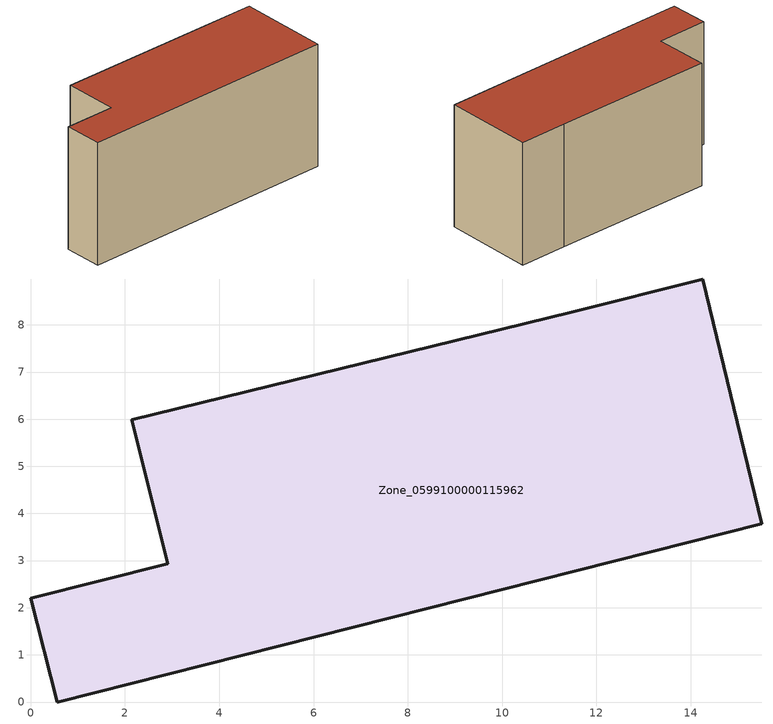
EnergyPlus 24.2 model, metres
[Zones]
Zone_0599100000115962
 floor ground (C_G): 2.91,2.93 2.15,5.99 11.47,8.27 14.26,8.97 15.51,3.78 0.56,0 0,2.2 z0
 wall outside (C_F): 0.56,0 15.51,3.78 14.26,8.97 11.47,8.27 2.15,5.99 2.91,2.93 0,2.2 0.56,0 z0:7.28
 roof outside (C_R): 0,2.2 0.56,0 15.51,3.78 14.26,8.97 11.47,8.27 2.15,5.99 2.91,2.93 z7.28
[BUILDING]
Pand.0599100000115962: North Axis=0; Terrain=City; Loads Convergence Tolerance Value=0.04; Temperature Convergence Tolerance Value=0.4; Solar Distribution=FullExterior; Maximum Number of Warmup Days=25; Minimum Number of Warmup Days=1
[Site:Location]
Rotterdam.The.Hague.AP_ZH_NLD Design_Conditions: Latitude=51.96; Longitude=4.45; Time Zone=1; Elevation=-4.5
[SITE:GROUNDTEMPERATURE:BUILDINGSURFACE]
18, 18, 18, 18, 18, 18, 18, 18, 18, 18, 18, 18
[MATERIAL] Thermal Absorptance=0.9; Solar Absorptance=0.7; Visible Absorptance=0.7
Name | Roughness | Thickness | Conductivity | Density | Specific Heat
G.TI.1975-1991 | MediumSmooth | 0.15 | 0.288461 | 540 | 1210
F.TI.1975-1991 | Rough | 0.3 | 0.230769 | 1920 | 840
R.TI.1975-1991 | MediumRough | 0.2 | 0.153846 | 1500 | 1000
[CONSTRUCTION]
C_G: G.TI.1975-1991
C_F: F.TI.1975-1991
C_R: R.TI.1975-1991
[ZONE]
Zone_0599100000115962: Type=1; Multiplier=1; Ceiling Height=Autocalculate; Volume=Autocalculate; Floor Area=autocalculate; Part of Total Floor Area=Yes
[ZONEINFILTRATION:DESIGNFLOWRATE]
Infil_Zone_0599100000115962: Zone or ZoneList or Space or SpaceList=Zone_0599100000115962; Schedule=AlwaysOn; Design Flow Rate Calculation Method=Flow/Area; Flow Rate per Floor Area=0.003; Constant Term Coefficient=1; Temperature Term Coefficient=0; Velocity Term Coefficient=0; Velocity Squared Term Coefficient=0
[HVACTEMPLATE:ZONE:IDEALLOADSAIRSYSTEM]
Zone_0599100000115962: Maximum Heating Supply Air Temperature=50; Minimum Cooling Supply Air Temperature=13; Maximum Heating Supply Air Humidity Ratio=0.0156; Minimum Cooling Supply Air Humidity Ratio=0.0077; Heating Limit=NoLimit; Cooling Limit=NoLimit; Dehumidification Control Type=ConstantSensibleHeatRatio; Cooling Sensible Heat Ratio=0.7; Dehumidification Setpoint=60; Humidification Control Type=None; Humidification Setpoint=30; Outdoor Air Method=None; Outdoor Air Flow Rate per Person=0.00944; Outdoor Air Flow Rate per Zone Floor Area=0; Outdoor Air Flow Rate per Zone=0; Demand Controlled Ventilation Type=None; Outdoor Air Economizer Type=NoEconomizer; Heat Recovery Type=None; Sensible Heat Recovery Effectiveness=0.7; Latent Heat Recovery Effectiveness=0.65
[ZONECONTROL:THERMOSTAT]
ThermostatControl_Zone_0599100000115962: Zone or ZoneList=Zone_0599100000115962; Control Type Schedule=DualSetpointControlType; Control 1=Thermostat_Zone_0599100000115962; Temperature Difference Between Cutout And Setpoint=0
[THERMOSTATSETPOINT:DUALSETPOINT]
Thermostat_Zone_0599100000115962: Heating Setpoint Temperature Schedule=HeatingSetpoint_Zone_0599100000115962; Cooling Setpoint Temperature Schedule=CoolingSetpoint_Zone_0599100000115962
[SCHEDULE:COMPACT]
HeatingSetpoint_Zone_0599100000115962: Through: 12/31, For: AllDays, Until: 24:00, 21
CoolingSetpoint_Zone_0599100000115962: Through: 12/31, For: AllDays, Until: 24:00, 24
DualSetpointControlType: Through: 12/31, For: AllDays, Until: 24:00, 4
AlwaysOn: Through: 12/31, For: AllDays, Until: 24:00, 1
